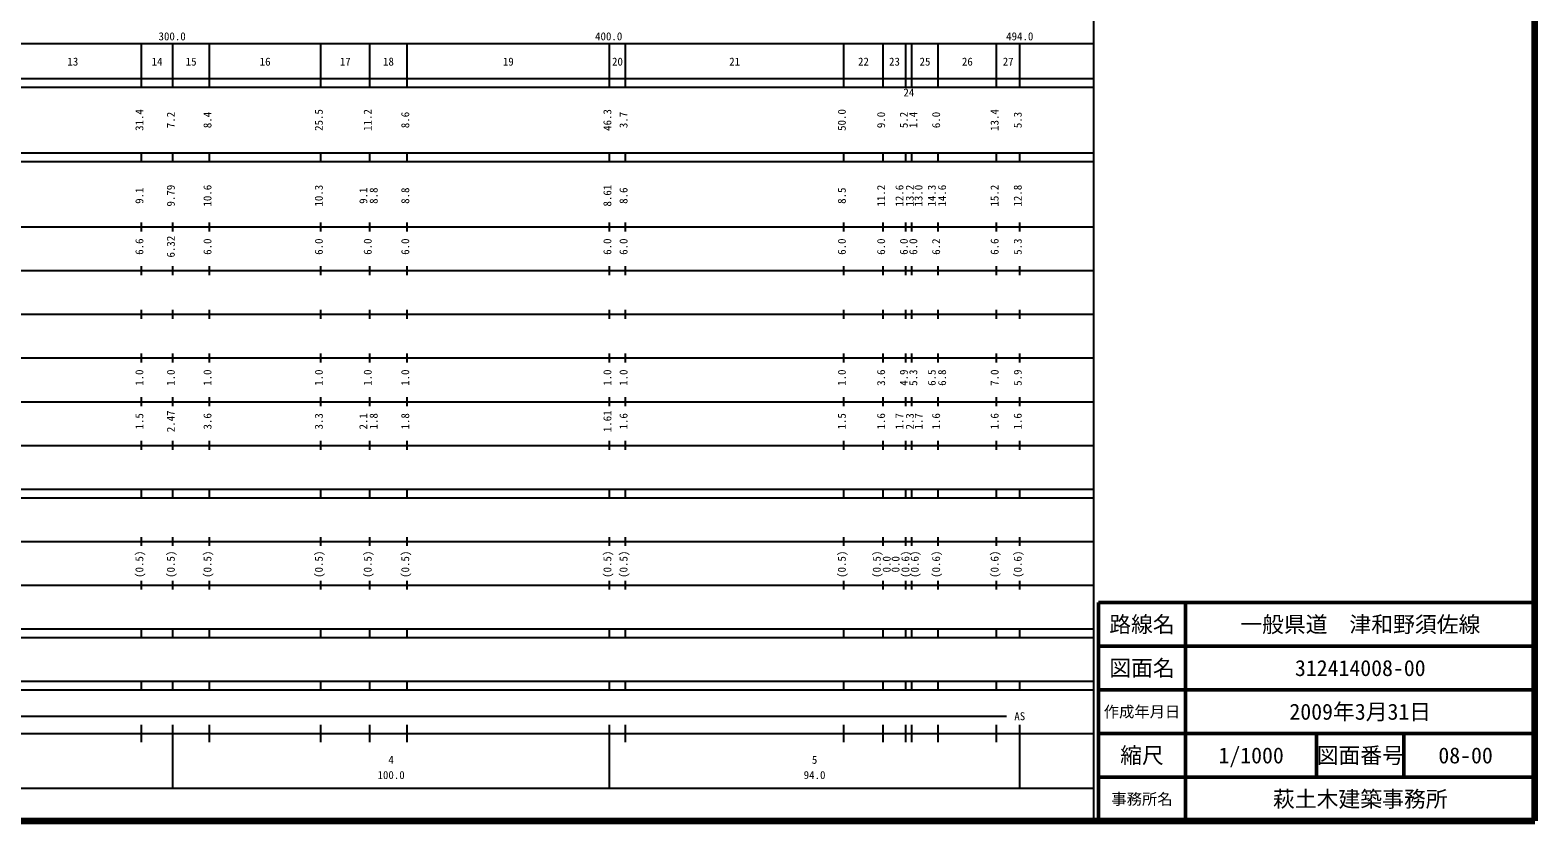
# Model space of a CAD drawing. Units: millimetres on the paper, enlarged 1000 times. Extents: x 40000 to 680000, y 20000 to 380000.
# Drawn here: x 335310 to 680000, y 20000 to 201086 of the extents above; entities that cross this region are included whole.
import ezdxf
from ezdxf.enums import TextEntityAlignment as Align

# ---------------------------------------------------------------- set-up
doc = ezdxf.new("R2010")
doc.units = ezdxf.units.MM
doc.header["$LTSCALE"] = 1000
for name, color, linetype, lineweight in [('M-TTL', 2, 'Continuous', 140), ('M-TTL-BAND', 7, 'Continuous', 25), ('M-TTL-FRAM', 2, 'Continuous', 50), ('M-TTL-LINE', 7, 'Continuous', 50)]:
    doc.layers.add(name, color=color, linetype=linetype, lineweight=lineweight)
doc.layers.add('M-TTL-TXT', color=7, linetype='Continuous')
doc.styles.add('ＭＳ ゴシック', font='')
doc.styles.get('ＭＳ ゴシック').set_extended_font_data('MS Gothic')

msp = doc.modelspace()

# ---------------------------------------------------------------- linework, layer by layer
at = {"layer": 'M-TTL'}
for p, q in [((680000, 20000), (680000, 380000)), ((40000, 20000), (680000, 20000))]:
    msp.add_line(p, q, dxfattribs=at)
at = {"layer": 'M-TTL-BAND'}
for p, q in [((579000, 20000), (579000, 370000)), ((68000, 198000), (579000, 198000)), ((360800, 188000), (360800, 198000)), ((368000, 188000), (368000, 198000)), ((376400, 188000), (376400, 198000)), ((401900, 188000), (401900, 198000)), ((413100, 188000), (413100, 198000)), ((421700, 188000), (421700, 198000)), ((468000, 188000), (468000, 198000)), ((471700, 188000), (471700, 198000)), ((521700, 188000), (521700, 198000)), ((530700, 188000), (530700, 198000)), ((535900, 188000), (535900, 198000)), ((537300, 188000), (537300, 198000)), ((543300, 188000), (543300, 198000)), ((556700, 188000), (556700, 198000)), ((562000, 188000), (562000, 198000)), ((40000, 190000), (579000, 190000)), ((40000, 188000), (579000, 188000)), ((40000, 173000), (579000, 173000)), ((360800, 171000), (360800, 173000)), ((368000, 171000), (368000, 173000)), ((376400, 171000), (376400, 173000)), ((401900, 171000), (401900, 173000)), ((413100, 171000), (413100, 173000)), ((421700, 171000), (421700, 173000)), ((468000, 171000), (468000, 173000)), ((471700, 171000), (471700, 173000)), ((521700, 171000), (521700, 173000)), ((530700, 171000), (530700, 173000)), ((535900, 171000), (535900, 173000)), ((537300, 171000), (537300, 173000)), ((543300, 171000), (543300, 173000)), ((556700, 171000), (556700, 173000)), ((562000, 171000), (562000, 173000)), ((40000, 171000), (579000, 171000)), ((40000, 156000), (579000, 156000)), ((360800, 155000), (360800, 157000)), ((368000, 155000), (368000, 157000)), ((376400, 155000), (376400, 157000)), ((401900, 155000), (401900, 157000)), ((413100, 155000), (413100, 157000)), ((421700, 155000), (421700, 157000)), ((468000, 155000), (468000, 157000)), ((471700, 155000), (471700, 157000)), ((521700, 155000), (521700, 157000)), ((530700, 155000), (530700, 157000)), ((535900, 155000), (535900, 157000)), ((537300, 155000), (537300, 157000)), ((543300, 155000), (543300, 157000)), ((556700, 155000), (556700, 157000)), ((562000, 155000), (562000, 157000)), ((46000, 146000), (579000, 146000)), ((360800, 145000), (360800, 147000)), ((368000, 145000), (368000, 147000)), ((376400, 145000), (376400, 147000)), ((401900, 145000), (401900, 147000)), ((413100, 145000), (413100, 147000)), ((421700, 145000), (421700, 147000)), ((468000, 145000), (468000, 147000)), ((471700, 145000), (471700, 147000)), ((521700, 145000), (521700, 147000)), ((530700, 145000), (530700, 147000)), ((535900, 145000), (535900, 147000)), ((537300, 145000), (537300, 147000)), ((543300, 145000), (543300, 147000)), ((556700, 145000), (556700, 147000)), ((562000, 145000), (562000, 147000)), ((52000, 136000), (579000, 136000)), ((360800, 135000), (360800, 137000)), ((368000, 135000), (368000, 137000)), ((376400, 135000), (376400, 137000)), ((401900, 135000), (401900, 137000)), ((413100, 135000), (413100, 137000)), ((421700, 135000), (421700, 137000)), ((468000, 135000), (468000, 137000)), ((471700, 135000), (471700, 137000)), ((521700, 135000), (521700, 137000)), ((530700, 135000), (530700, 137000)), ((535900, 135000), (535900, 137000)), ((537300, 135000), (537300, 137000)), ((543300, 135000), (543300, 137000)), ((556700, 135000), (556700, 137000)), ((562000, 135000), (562000, 137000)), ((46000, 126000), (579000, 126000)), ((360800, 125000), (360800, 127000)), ((368000, 125000), (368000, 127000)), ((376400, 125000), (376400, 127000)), ((401900, 125000), (401900, 127000)), ((413100, 125000), (413100, 127000)), ((421700, 125000), (421700, 127000)), ((468000, 125000), (468000, 127000)), ((471700, 125000), (471700, 127000)), ((521700, 125000), (521700, 127000)), ((530700, 125000), (530700, 127000)), ((535900, 125000), (535900, 127000)), ((537300, 125000), (537300, 127000)), ((543300, 125000), (543300, 127000)), ((556700, 125000), (556700, 127000)), ((562000, 125000), (562000, 127000)), ((52000, 116000), (579000, 116000)), ((360800, 115000), (360800, 117000)), ((368000, 115000), (368000, 117000)), ((376400, 115000), (376400, 117000)), ((401900, 115000), (401900, 117000)), ((413100, 115000), (413100, 117000)), ((421700, 115000), (421700, 117000)), ((468000, 115000), (468000, 117000)), ((471700, 115000), (471700, 117000)), ((521700, 115000), (521700, 117000)), ((530700, 115000), (530700, 117000)), ((535900, 115000), (535900, 117000)), ((537300, 115000), (537300, 117000)), ((543300, 115000), (543300, 117000)), ((556700, 115000), (556700, 117000)), ((562000, 115000), (562000, 117000)), ((360800, 105000), (360800, 107000)), ((368000, 105000), (368000, 107000)), ((376400, 105000), (376400, 107000)), ((401900, 105000), (401900, 107000)), ((413100, 105000), (413100, 107000)), ((421700, 105000), (421700, 107000)), ((468000, 105000), (468000, 107000)), ((471700, 105000), (471700, 107000)), ((521700, 105000), (521700, 107000)), ((530700, 105000), (530700, 107000)), ((535900, 105000), (535900, 107000)), ((537300, 105000), (537300, 107000)), ((543300, 105000), (543300, 107000)), ((556700, 105000), (556700, 107000)), ((562000, 105000), (562000, 107000)), ((46000, 106000), (579000, 106000)), ((40000, 96000), (579000, 96000)), ((40000, 94000), (579000, 94000)), ((360800, 94000), (360800, 96000)), ((368000, 94000), (368000, 96000)), ((376400, 94000), (376400, 96000)), ((401900, 94000), (401900, 96000)), ((413100, 94000), (413100, 96000)), ((421700, 94000), (421700, 96000)), ((468000, 94000), (468000, 96000)), ((471700, 94000), (471700, 96000)), ((521700, 94000), (521700, 96000)), ((530700, 94000), (530700, 96000)), ((535900, 94000), (535900, 96000)), ((537300, 94000), (537300, 96000)), ((543300, 94000), (543300, 96000)), ((556700, 94000), (556700, 96000)), ((562000, 94000), (562000, 96000)), ((49000, 84000), (579000, 84000)), ((360800, 83000), (360800, 85000)), ((368000, 83000), (368000, 85000)), ((376400, 83000), (376400, 85000)), ((401900, 83000), (401900, 85000)), ((413100, 83000), (413100, 85000)), ((421700, 83000), (421700, 85000)), ((468000, 83000), (468000, 85000)), ((471700, 83000), (471700, 85000)), ((521700, 83000), (521700, 85000)), ((530700, 83000), (530700, 85000)), ((535900, 83000), (535900, 85000)), ((537300, 83000), (537300, 85000)), ((543300, 83000), (543300, 85000)), ((556700, 83000), (556700, 85000)), ((562000, 83000), (562000, 85000)), ((40000, 74000), (579000, 74000)), ((360800, 73000), (360800, 75000)), ((368000, 73000), (368000, 75000)), ((376400, 73000), (376400, 75000)), ((401900, 73000), (401900, 75000)), ((413100, 73000), (413100, 75000)), ((421700, 73000), (421700, 75000)), ((468000, 73000), (468000, 75000)), ((471700, 73000), (471700, 75000)), ((521700, 73000), (521700, 75000)), ((530700, 73000), (530700, 75000)), ((535900, 73000), (535900, 75000)), ((537300, 73000), (537300, 75000)), ((543300, 73000), (543300, 75000)), ((556700, 73000), (556700, 75000)), ((562000, 73000), (562000, 75000)), ((40000, 64000), (579000, 64000)), ((360800, 62000), (360800, 64000)), ((368000, 62000), (368000, 64000)), ((376400, 62000), (376400, 64000)), ((401900, 62000), (401900, 64000)), ((413100, 62000), (413100, 64000)), ((421700, 62000), (421700, 64000)), ((468000, 62000), (468000, 64000)), ((471700, 62000), (471700, 64000)), ((521700, 62000), (521700, 64000)), ((530700, 62000), (530700, 64000)), ((535900, 62000), (535900, 64000)), ((537300, 62000), (537300, 64000)), ((543300, 62000), (543300, 64000)), ((556700, 62000), (556700, 64000)), ((562000, 62000), (562000, 64000)), ((40000, 62000), (579000, 62000)), ((40000, 52000), (579000, 52000)), ((360800, 50000), (360800, 52000)), ((368000, 50000), (368000, 52000)), ((376400, 50000), (376400, 52000)), ((401900, 50000), (401900, 52000)), ((413100, 50000), (413100, 52000)), ((421700, 50000), (421700, 52000)), ((468000, 50000), (468000, 52000)), ((471700, 50000), (471700, 52000)), ((521700, 50000), (521700, 52000)), ((530700, 50000), (530700, 52000)), ((535900, 50000), (535900, 52000)), ((537300, 50000), (537300, 52000)), ((543300, 50000), (543300, 52000)), ((556700, 50000), (556700, 52000)), ((562000, 50000), (562000, 52000)), ((40000, 50000), (579000, 50000)), ((71000, 44000), (559000, 44000)), ((360800, 38000), (360800, 42000)), ((368000, 27500), (368000, 42000)), ((376400, 38000), (376400, 42000)), ((401900, 38000), (401900, 42000)), ((413100, 38000), (413100, 42000)), ((421700, 38000), (421700, 42000)), ((468000, 27500), (468000, 42000)), ((471700, 38000), (471700, 42000)), ((521700, 38000), (521700, 42000)), ((530700, 38000), (530700, 42000)), ((535900, 38000), (535900, 42000)), ((537300, 38000), (537300, 42000)), ((543300, 38000), (543300, 42000)), ((556700, 38000), (556700, 42000)), ((562000, 27500), (562000, 42000)), ((40000, 40000), (579000, 40000)), ((68000, 27500), (579000, 27500))]:
    msp.add_line(p, q, dxfattribs=at)
at = {"layer": 'M-TTL-FRAM'}
for p, q in [((680000, 70000), (580000, 70000)), ((580000, 70000), (580000, 20000))]:
    msp.add_line(p, q, dxfattribs=at)
at = {"layer": 'M-TTL-LINE'}
for p, q in [((600000, 70000), (600000, 20000)), ((680000, 60000), (580000, 60000)), ((680000, 50000), (580000, 50000)), ((680000, 40000), (580000, 40000)), ((630000, 40000), (630000, 30000)), ((650000, 40000), (650000, 30000)), ((680000, 30000), (580000, 30000))]:
    msp.add_line(p, q, dxfattribs=at)

# ---------------------------------------------------------------- texts
at = {"layer": 'M-TTL-BAND', "style": 'ＭＳ ゴシック'}
for s, p in [('300.0', (367844, 198195)), ('400.0', (467844, 198195)), ('494.0', (562000, 198195)), ('13', (345100, 192405)), ('14', (364400, 192405)), ('15', (372200, 192405)), ('16', (389150, 192405)), ('17', (407500, 192405)), ('18', (417400, 192405)), ('19', (444850, 192405)), ('20', (469850, 192405)), ('21', (496700, 192405)), ('22', (526200, 192405)), ('23', (533300, 192405)), ('25', (540300, 192405)), ('26', (550000, 192405)), ('27', (559350, 192405)), ('24', (536600, 185334)), ('AS', (562000, 42500)), ('4', (418000, 32523)), ('5', (515000, 32523)), ('100.0', (418000, 29033)), ('94.0', (515000, 29033))]:
    msp.add_text(s, height=1833, dxfattribs=at).set_placement(p, align=Align.BOTTOM_CENTER)
for s, p in [('31.4', (361800, 180500)), ('25.5', (402900, 180500)), ('11.2', (414100, 180500)), ('46.3', (469000, 180500)), ('50.0', (522700, 180500)), ('13.4', (557700, 180500)), ('7.2', (369000, 180500)), ('8.4', (377400, 180500)), ('8.6', (422700, 180500)), ('3.7', (472700, 180500)), ('9.0', (531700, 180500)), ('5.2', (536900, 180500)), ('1.4', (539069, 180500)), ('6.0', (544300, 180500)), ('5.3', (563000, 180500)), ('9.79', (369000, 163174)), ('10.6', (377400, 163174)), ('10.3', (402900, 163174)), ('8.61', (469000, 163174)), ('11.2', (531700, 163174)), ('12.6', (535900, 163174)), ('13.2', (538270, 163174)), ('13.0', (540264, 163174)), ('14.3', (543300, 163174)), ('14.6', (545670, 163174)), ('15.2', (557700, 163174)), ('12.8', (563000, 163174)), ('9.1', (361800, 163174)), ('9.1', (413100, 163174)), ('8.8', (415470, 163174)), ('8.8', (422700, 163174)), ('8.6', (472700, 163174)), ('8.5', (522700, 163174)), ('6.6', (361800, 151500)), ('6.32', (369000, 151500)), ('6.0', (377400, 151500)), ('6.0', (402900, 151500)), ('6.0', (414100, 151500)), ('6.0', (422700, 151500)), ('6.0', (469000, 151500)), ('6.0', (472700, 151500)), ('6.0', (522700, 151500)), ('6.0', (531700, 151500)), ('6.0', (536900, 151500)), ('6.0', (539069, 151500)), ('6.2', (544300, 151500)), ('6.6', (557700, 151500)), ('5.3', (563000, 151500)), ('1.0', (361800, 121500)), ('1.0', (369000, 121500)), ('1.0', (377400, 121500)), ('1.0', (402900, 121500)), ('1.0', (414100, 121500)), ('1.0', (422700, 121500)), ('1.0', (469000, 121500)), ('1.0', (472700, 121500)), ('1.0', (522700, 121500)), ('3.6', (531700, 121500)), ('4.9', (536900, 121500)), ('5.3', (539069, 121500)), ('6.5', (543300, 121500)), ('6.8', (545670, 121500)), ('7.0', (557700, 121500)), ('5.9', (563000, 121500)), ('2.47', (369000, 111500)), ('1.61', (469000, 111500)), ('1.5', (361800, 111500)), ('3.6', (377400, 111500)), ('3.3', (402900, 111500)), ('2.1', (413100, 111500)), ('1.8', (415470, 111500)), ('1.8', (422700, 111500)), ('1.6', (472700, 111500)), ('1.5', (522700, 111500)), ('1.6', (531700, 111500)), ('1.7', (535900, 111500)), ('2.3', (538270, 111500)), ('1.7', (540300, 111500)), ('1.6', (544300, 111500)), ('1.6', (557700, 111500)), ('1.6', (563000, 111500)), ('(0.5)', (361800, 78764)), ('(0.5)', (369000, 78764)), ('(0.5)', (377400, 78764)), ('(0.5)', (402900, 78764)), ('(0.5)', (414100, 78764)), ('(0.5)', (422700, 78764)), ('(0.5)', (469000, 78764)), ('(0.5)', (472700, 78764)), ('(0.5)', (522700, 78764)), ('(0.5)', (530700, 78764)), ('0.0', (532976, 78764)), ('0.0', (535006, 78764)), ('(0.6)', (537264, 78764)), ('(0.6)', (539405, 78764)), ('(0.6)', (544300, 78764)), ('(0.6)', (557700, 78764)), ('(0.6)', (563000, 78764))]:
    msp.add_text(s, height=1833, rotation=90, dxfattribs=at).set_placement(p, align=Align.BOTTOM_CENTER)
at = {"layer": 'M-TTL-TXT', "style": 'ＭＳ ゴシック'}
for s, height, p in [('路線名', 3666, (590000, 65000)), ('路線名', 3666, (590000, 65000)), ('一般県道\u3000津和野須佐線', 3666, (640000, 65000)), ('図面名', 3666, (590000, 55000)), ('図面名', 3666, (590000, 55000)), ('312414008-00', 3666, (640000, 55000)), ('作成年月日', 2566, (590000, 45000)), ('作成年月日', 2566, (590000, 45000)), ('2009年3月31日', 3666, (640000, 45000)), ('縮尺', 3666, (590000, 35000)), ('縮尺', 3666, (590000, 35000)), ('1/1000', 3666, (615000, 35000)), ('図面番号', 3666, (640000, 35000)), ('図面番号', 3666, (640000, 35000)), ('08-00', 3666, (664125, 35000)), ('事務所名', 2566, (590000, 25000)), ('事務所名', 2566, (590000, 25000)), ('萩土木建築事務所', 3666, (640000, 25000))]:
    msp.add_text(s, height=height, dxfattribs=at).set_placement(p, align=Align.MIDDLE_CENTER)

doc.saveas('drawing.dxf')
